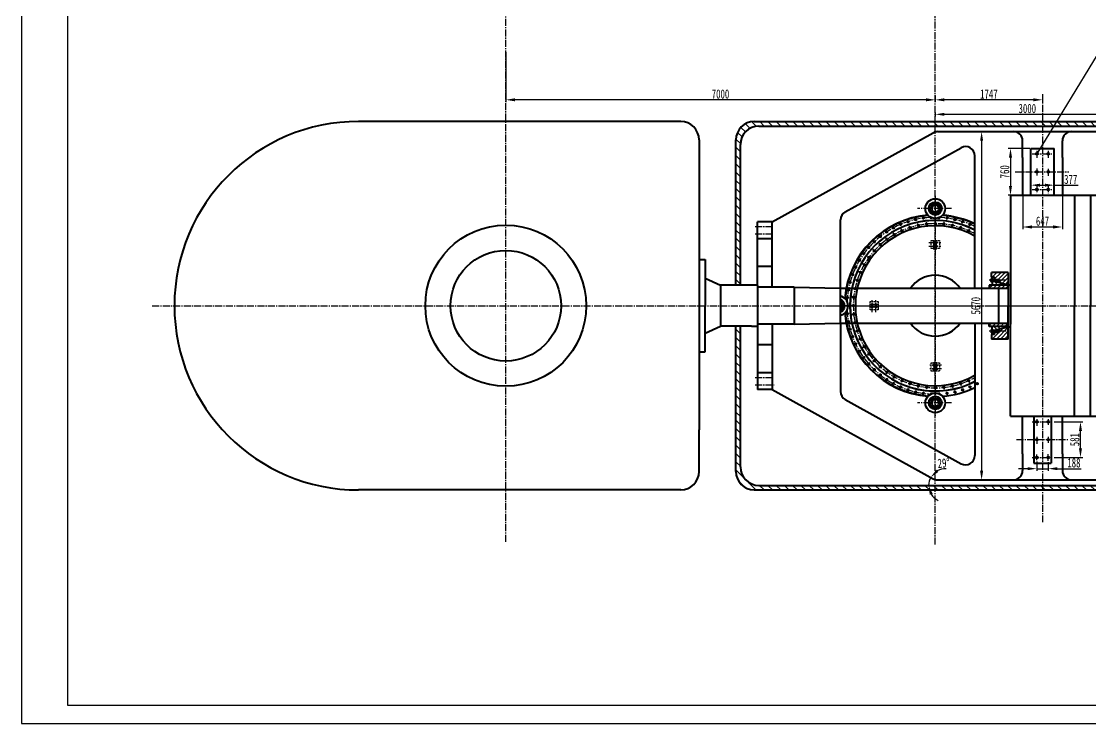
# Model space of a CAD drawing. Header units: millimetres. Extents: x 1593 to 2782, y 465 to 1306.
# Drawn here: x 1593 to 2173, y 465 to 847 of the extents above; entities that cross this region are included whole.
import ezdxf

# ---------------------------------------------------------------- set-up
doc = ezdxf.new("R2010")
doc.units = ezdxf.units.MM
doc.header["$LTSCALE"] = 0.2
doc.linetypes.add('CENTER2', pattern=[28.575, 19.05, -3.175, 3.175, -3.175])
doc.linetypes.add('HIDDEN2', pattern=[4.7625, 3.175, -1.5875])
for name, color, linetype in [('中心线', 1, 'CENTER2'), ('剖面线', 3, 'Continuous'), ('尺寸线', 4, 'Continuous'), ('细实线', 2, 'Continuous'), ('虚线', 6, 'HIDDEN2')]:
    doc.layers.add(name, color=color, linetype=linetype)
doc.layers.add('粗实线', color=7, linetype='Continuous', lineweight=40)
doc.styles.add('标准', font='', dxfattribs={"width": 0.7})
doc.styles.get('标准').set_extended_font_data('SimSun')
doc.dimstyles.new('30', dxfattribs={"dimtxt": 5, "dimasz": 5, "dimexe": 1.25, "dimexo": 0.625, "dimtad": 1, "dimdec": 0, "dimlfac": 30, "dimdsep": 46, "dimtxsty": '标准', "dimcen": 2.5, "dimadec": 0, "dimazin": 0, "dimtfac": 1, "dimtdec": 0, "dimtmove": 0, "dimatfit": 3, "dimfxl": 1, "dimarcsym": 0})

# ---------------------------------------------------------------- blocks, each defined once
blk = doc.blocks.new('*D10')
at = {"layer": 'Defpoints', "color": 0, "transparency": 16777216}
for p in [(1855.72, 830.45), (1855.72, 804), (2089.02, 804)]:
    blk.add_point(p, dxfattribs=at)
at = {"layer": '尺寸线', "color": 0, "lineweight": -2, "transparency": 16777216}
for p, q in [((1855.72, 829.83), (1855.72, 802.75)), ((2084.02, 804), (1860.72, 804)), ((2089.02, 804.63), (2089.02, 805.25))]:
    blk.add_line(p, q, dxfattribs=at)
at = {"layer": '尺寸线', "color": 0, "transparency": 16777216}
for points in [[(1860.72, 804.84), (1860.72, 803.17), (1855.72, 804)], [(2084.02, 804.84), (2084.02, 803.17), (2089.02, 804)]]:
    blk.add_solid(points, dxfattribs=at)
at = {"layer": '尺寸线', "color": 0, "transparency": 16777216, "insert": (1972.37, 807.13), "char_height": 5, "attachment_point": 5, "style": '标准'}
blk.add_mtext('7000', dxfattribs=at)
blk = doc.blocks.new('*D15')
at = {"layer": 'Defpoints', "color": 0, "transparency": 16777216}
for p in [(2141, 777.61), (2129.89, 752.25), (2141, 752.25)]:
    blk.add_point(p, dxfattribs=at)
at = {"layer": '尺寸线', "color": 0, "lineweight": -2, "transparency": 16777216}
for p, q in [((2140.37, 777.61), (2128.64, 777.61)), ((2129.89, 772.61), (2129.89, 757.25)), ((2140.37, 752.25), (2128.64, 752.25))]:
    blk.add_line(p, q, dxfattribs=at)
at = {"layer": '尺寸线', "color": 0, "transparency": 16777216}
for points in [[(2129.05, 772.61), (2130.72, 772.61), (2129.89, 777.61)], [(2129.05, 757.25), (2130.72, 757.25), (2129.89, 752.25)]]:
    blk.add_solid(points, dxfattribs=at)
at = {"layer": '尺寸线', "color": 0, "transparency": 16777216, "insert": (2126.76, 764.93), "char_height": 5, "attachment_point": 5, "rotation": 90, "style": '标准'}
blk.add_mtext('760', dxfattribs=at)
blk = doc.blocks.new('*D28')
at = {"layer": 'Defpoints', "color": 0, "transparency": 16777216}
for p in [(2089.02, 797.82), (2089.02, 796.12), (2189.02, 796.12)]:
    blk.add_point(p, dxfattribs=at)
at = {"layer": '尺寸线', "color": 0, "lineweight": -2, "transparency": 16777216}
for p, q in [((2089.02, 797.19), (2089.02, 794.87)), ((2184.02, 796.12), (2094.02, 796.12)), ((2189.02, 796.74), (2189.02, 797.37))]:
    blk.add_line(p, q, dxfattribs=at)
at = {"layer": '尺寸线', "color": 0, "transparency": 16777216}
for points in [[(2094.02, 796.95), (2094.02, 795.29), (2089.02, 796.12)], [(2184.02, 796.95), (2184.02, 795.29), (2189.02, 796.12)]]:
    blk.add_solid(points, dxfattribs=at)
at = {"layer": '尺寸线', "color": 0, "transparency": 16777216, "insert": (2139.02, 799.24), "char_height": 5, "attachment_point": 5, "style": '标准'}
blk.add_mtext('3000', dxfattribs=at)
blk = doc.blocks.new('*D35')
at = {"layer": 'Defpoints', "color": 0, "transparency": 16777216}
for p in [(2089.02, 807.01), (2089.02, 804), (2147.27, 804)]:
    blk.add_point(p, dxfattribs=at)
at = {"layer": '尺寸线', "color": 0, "lineweight": -2, "transparency": 16777216}
for p, q in [((2089.02, 806.39), (2089.02, 802.75)), ((2142.27, 804), (2094.02, 804)), ((2147.27, 803.38), (2147.27, 802.75))]:
    blk.add_line(p, q, dxfattribs=at)
at = {"layer": '尺寸线', "color": 0, "transparency": 16777216}
for points in [[(2094.02, 804.84), (2094.02, 803.17), (2089.02, 804)], [(2142.27, 804.84), (2142.27, 803.17), (2147.27, 804)]]:
    blk.add_solid(points, dxfattribs=at)
at = {"layer": '尺寸线', "color": 0, "transparency": 16777216, "insert": (2118.15, 807.13), "char_height": 5, "attachment_point": 5, "style": '标准'}
blk.add_mtext('1747', dxfattribs=at)
blk = doc.blocks.new('*D36')
at = {"layer": 'Defpoints', "color": 0, "transparency": 16777216}
for p in [(2116.24, 786.75), (2114.2, 597.75), (2116.24, 597.75)]:
    blk.add_point(p, dxfattribs=at)
at = {"layer": '尺寸线', "color": 0, "lineweight": -2, "transparency": 16777216}
for p, q in [((2115.61, 786.75), (2112.95, 786.75)), ((2114.2, 781.75), (2114.2, 602.75)), ((2115.61, 597.75), (2112.95, 597.75))]:
    blk.add_line(p, q, dxfattribs=at)
at = {"layer": '尺寸线', "color": 0, "transparency": 16777216}
for points in [[(2113.36, 781.75), (2115.03, 781.75), (2114.2, 786.75)], [(2113.36, 602.75), (2115.03, 602.75), (2114.2, 597.75)]]:
    blk.add_solid(points, dxfattribs=at)
at = {"layer": '尺寸线', "color": 0, "transparency": 16777216, "insert": (2111.07, 692.25), "char_height": 5, "attachment_point": 5, "rotation": 90, "style": '标准'}
blk.add_mtext('5670', dxfattribs=at)
blk = doc.blocks.new('*D39')
at = {"layer": 'Defpoints', "color": 0, "transparency": 16777216}
for p in [(2141, 757.68), (2153.55, 757.68), (2153.55, 757.68)]:
    blk.add_point(p, dxfattribs=at)
at = {"layer": '尺寸线', "color": 0, "lineweight": -2, "transparency": 16777216}
for p, q in [((2141, 758.31), (2141, 758.93)), ((2146, 757.68), (2148.55, 757.68)), ((2153.55, 758.31), (2153.55, 758.93)), ((2153.55, 757.68), (2166.68, 757.68))]:
    blk.add_line(p, q, dxfattribs=at)
at = {"layer": '尺寸线', "color": 0, "transparency": 16777216}
for points in [[(2146, 758.52), (2146, 756.85), (2141, 757.68)], [(2148.55, 758.52), (2148.55, 756.85), (2153.55, 757.68)]]:
    blk.add_solid(points, dxfattribs=at)
at = {"layer": '尺寸线', "color": 0, "transparency": 16777216, "insert": (2162.61, 760.81), "char_height": 5, "attachment_point": 5, "style": '标准'}
blk.add_mtext('377', dxfattribs=at)
blk = doc.blocks.new('*D40')
at = {"layer": 'Defpoints', "color": 0, "transparency": 16777216}
for p in [(2136.5, 752.25), (2158.05, 752.25), (2158.05, 734.99)]:
    blk.add_point(p, dxfattribs=at)
at = {"layer": '尺寸线', "color": 0, "lineweight": -2, "transparency": 16777216}
for p, q in [((2136.5, 751.63), (2136.5, 733.74)), ((2158.05, 751.63), (2158.05, 733.74)), ((2141.5, 734.99), (2153.05, 734.99))]:
    blk.add_line(p, q, dxfattribs=at)
at = {"layer": '尺寸线', "color": 0, "transparency": 16777216}
for points in [[(2141.5, 735.83), (2141.5, 734.16), (2136.5, 734.99)], [(2153.05, 735.83), (2153.05, 734.16), (2158.05, 734.99)]]:
    blk.add_solid(points, dxfattribs=at)
at = {"layer": '尺寸线', "color": 0, "transparency": 16777216, "insert": (2147.27, 738.12), "char_height": 5, "attachment_point": 5, "style": '标准'}
blk.add_mtext('647', dxfattribs=at)
blk = doc.blocks.new('*D51')
at = {"layer": 'Defpoints', "color": 0, "transparency": 16777216}
for p in [(2144.15, 608.36), (2150.4, 608.07), (2150.4, 603.83)]:
    blk.add_point(p, dxfattribs=at)
at = {"layer": '尺寸线', "color": 0, "lineweight": -2, "transparency": 16777216}
for p, q in [((2144.15, 607.73), (2144.15, 602.58)), ((2150.4, 607.44), (2150.4, 602.58)), ((2139.15, 603.83), (2134.15, 603.83)), ((2144.15, 603.83), (2150.4, 603.83)), ((2155.4, 603.83), (2168.26, 603.83))]:
    blk.add_line(p, q, dxfattribs=at)
at = {"layer": '尺寸线', "color": 0, "transparency": 16777216}
for points in [[(2139.15, 604.67), (2139.15, 603), (2144.15, 603.83)], [(2155.4, 604.67), (2155.4, 603), (2150.4, 603.83)]]:
    blk.add_solid(points, dxfattribs=at)
at = {"layer": '尺寸线', "color": 0, "transparency": 16777216, "insert": (2164.33, 606.96), "char_height": 5, "attachment_point": 5, "style": '标准'}
blk.add_mtext('188', dxfattribs=at)
blk = doc.blocks.new('*D52')
at = {"layer": 'Defpoints', "color": 0, "transparency": 16777216}
for p in [(2153, 629.25), (2167.9, 629.25), (2153, 609.89)]:
    blk.add_point(p, dxfattribs=at)
at = {"layer": '尺寸线', "color": 0, "lineweight": -2, "transparency": 16777216}
for p, q in [((2153.63, 629.25), (2169.15, 629.25)), ((2167.9, 614.89), (2167.9, 624.25)), ((2153.63, 609.89), (2169.15, 609.89))]:
    blk.add_line(p, q, dxfattribs=at)
at = {"layer": '尺寸线', "color": 0, "transparency": 16777216}
for points in [[(2167.07, 624.25), (2168.73, 624.25), (2167.9, 629.25)], [(2167.07, 614.89), (2168.73, 614.89), (2167.9, 609.89)]]:
    blk.add_solid(points, dxfattribs=at)
at = {"layer": '尺寸线', "color": 0, "transparency": 16777216, "insert": (2164.78, 619.57), "char_height": 5, "attachment_point": 5, "rotation": 90, "style": '标准'}
blk.add_mtext('581', dxfattribs=at)
blk = doc.blocks.new('*D53')
at = {"layer": 'Defpoints', "color": 0, "transparency": 16777216}
for p in [(2000.39, 646.73), (2087.9, 598.38), (1993.22, 594.75), (2085.56, 596.27), (2469.88, 594.75)]:
    blk.add_point(p, dxfattribs=at)
at = {"layer": '尺寸线', "color": 0, "lineweight": -2, "transparency": 16777216}
for start, end in [(151.07619, 180), (86.73867, 118.90743), (212.16876, 244.33752)]:
    blk.add_arc((2094.45, 594.75), 9.02, start, end, dxfattribs=at)
at = {"layer": '尺寸线', "color": 0, "transparency": 16777216}
for points in [[(2090.68, 602.06), (2089.5, 603.24), (2086.56, 599.12)], [(2086.02, 589.72), (2087.62, 590.18), (2085.43, 594.75)]]:
    blk.add_solid(points, dxfattribs=at)
at = {"layer": '尺寸线', "color": 0, "transparency": 16777216, "insert": (2093.58, 606.87), "char_height": 5, "attachment_point": 5, "rotation": 4.14271, "style": '标准'}
blk.add_mtext('29°', dxfattribs=at)

msp = doc.modelspace()

# ---------------------------------------------------------------- hatches: boundary and pattern name
at = {"layer": '剖面线'}
h = msp.add_hatch(dxfattribs=at)
h.set_pattern_fill('ANSI31', angle=90)
h.set_pattern_definition([(135, (-33.8862, 0), (-2.245064, -2.245064), [])])
h.paths.add_polyline_path([(1983.225, 604.755), (1983.225, 681.154), (1980.725, 681.154), (1980.725, 602.255, 0.4142136), (1990.725, 592.255), (2472.382, 592.255, 0.4142136), (2482.382, 602.255), (2482.382, 782.255, 0.4142136), (2472.382, 792.255), (1990.725, 792.255, 0.4142136), (1980.725, 782.255), (1980.725, 703.355), (1983.225, 703.355), (1983.225, 779.755, -0.4142136), (1993.225, 789.755), (2469.882, 789.755, -0.4142136), (2479.882, 779.755), (2479.882, 604.755, -0.4142136), (2469.882, 594.755), (1993.225, 594.755, -0.4142136)])
h = msp.add_hatch(dxfattribs=at)
h.set_pattern_fill('ANSI31', scale=0.5)
h.paths.add_polyline_path([(2128.687, 676.701), (2128.687, 680.839), (2121.244, 679.012), (2121.244, 678.969), (2123.671, 678.969), (2123.825, 678.814), (2123.825, 678.091), (2123.671, 677.936), (2121.287, 677.936), (2121.287, 676.698), (2119.523, 676.698), (2119.523, 674.15), (2128.687, 674.15)])
h.paths.add_polyline_path([(2128.687, 682.755), (2118.233, 682.755), (2118.233, 681.034), (2128.687, 681.034)])
h.paths.add_polyline_path([(2128.687, 707.808), (2128.687, 710.359), (2128.235, 710.359), (2119.523, 710.359), (2119.523, 707.811), (2121.287, 707.811), (2121.287, 706.573), (2123.671, 706.573), (2123.825, 706.418), (2123.825, 705.695), (2123.671, 705.54), (2121.244, 705.54), (2121.244, 705.497), (2128.687, 703.67)])
h.paths.add_polyline_path([(2128.687, 703.475), (2118.233, 703.475), (2118.233, 701.755), (2128.687, 701.755)])
h = msp.add_hatch(dxfattribs=at)
h.set_pattern_fill('ANSI31', scale=0.5, angle=90)
h.paths.add_polyline_path([(2121.244, 705.497), (2119.954, 705.497), (2119.954, 705.162), (2119.954, 703.475), (2128.687, 703.475), (2128.687, 703.67)])
h.paths.add_polyline_path([(2128.687, 680.839), (2128.687, 681.034), (2119.954, 681.034), (2119.954, 679.012), (2121.244, 679.012)])

# ---------------------------------------------------------------- linework, layer by layer
at = {"color": 7}
for p, q in [((1617.597, 1296.483), (1617.597, 475.483)), ((1617.597, 475.483), (2771.597, 475.483)), ((1592.597, 465.483), (2781.597, 465.483))]:
    msp.add_line(p, q, dxfattribs=at)
at = {"layer": '中心线', "color": 7}
for p, q in [((1855.725, 564.111), (1855.725, 1260.98)), ((2089.025, 562.637), (2089.025, 1176.125)), ((2147.272, 807.015), (2147.272, 574.884)), ((2141.605, 774.614), (2153.003, 774.614)), ((2144.147, 776.398), (2144.147, 771.985)), ((2150.397, 776.277), (2150.397, 772.197)), ((2144.147, 766.718), (2144.147, 762.305)), ((2132.334, 764.934), (2161.609, 764.934)), ((2150.397, 766.597), (2150.397, 762.517)), ((2141.605, 755.255), (2153.003, 755.255)), ((2144.147, 757.768), (2144.147, 753.275)), ((2150.397, 757.901), (2150.397, 753.408)), ((2089.025, 751.813), (2089.025, 631.768)), ((2097.787, 744.98), (2079.377, 744.98)), ((2074.44, 737.144), (2073.949, 738.652)), ((2078.522, 738.27), (2078.169, 739.817)), ((2082.689, 739.027), (2082.476, 740.598)), ((2086.907, 739.406), (2086.876, 740.098)), ((2089.025, 735.902), (2089.025, 737.86)), ((2091.142, 739.406), (2091.174, 740.098)), ((2095.361, 739.027), (2095.573, 740.598)), ((2099.528, 738.27), (2099.881, 739.817)), ((2103.61, 737.144), (2104.1, 738.652)), ((1991.135, 735.206), (2000.991, 735.206)), ((2063.023, 731.646), (2062.149, 732.969)), ((2066.659, 733.818), (2065.907, 735.215)), ((2070.474, 735.656), (2069.851, 737.114)), ((2071.272, 732.129), (2070.476, 733.917)), ((2075.537, 733.766), (2074.932, 735.627)), ((2079.95, 734.949), (2079.543, 736.863)), ((2084.462, 735.663), (2084.258, 737.61)), ((2093.587, 735.663), (2093.792, 737.61)), ((2098.1, 734.949), (2098.507, 736.863)), ((2102.513, 733.766), (2103.118, 735.627)), ((2106.778, 732.129), (2107.574, 733.917)), ((2107.575, 735.656), (2108.199, 737.114)), ((1991.176, 731.206), (2001.234, 731.206)), ((2056.407, 726.37), (2055.311, 727.516)), ((2059.819, 724.691), (2058.509, 726.146)), ((2059.597, 729.156), (2058.608, 730.396)), ((2063.369, 727.566), (2062.219, 729.15)), ((2067.201, 730.055), (2066.222, 731.75)), ((2085.605, 726.557), (2092.054, 726.557)), ((2088.325, 722.826), (2088.325, 728.133)), ((2089.725, 722.826), (2089.725, 728.133)), ((2050.84, 719.998), (2049.557, 720.93)), ((2053.48, 723.309), (2052.286, 724.352)), ((2056.588, 721.461), (2055.134, 722.77)), ((2085.605, 724.557), (2092.054, 724.557)), ((2048.507, 716.463), (2047.145, 717.276)), ((2051.225, 714.079), (2049.53, 715.057)), ((2053.713, 717.91), (2052.13, 719.06)), ((2044.835, 708.839), (2043.35, 709.396)), ((2046.5, 712.733), (2045.071, 713.422)), ((2049.15, 710.008), (2047.363, 710.804)), ((2043.527, 704.811), (2041.998, 705.233)), ((2047.513, 705.742), (2045.652, 706.347)), ((2127.532, 706.057), (2118.264, 706.057)), ((2042.584, 700.682), (2041.024, 700.965)), ((2045.616, 696.817), (2043.67, 697.022)), ((2046.331, 701.329), (2044.416, 701.736)), ((1663.648, 692.255), (2106.16, 692.255)), ((2031.674, 692.255), (2148.499, 692.255)), ((2041.826, 692.255), (2040.24, 692.255)), ((2042.016, 696.485), (2040.436, 696.628)), ((2045.377, 692.255), (2043.42, 692.255)), ((2058.453, 692.955), (2053.146, 692.955)), ((2058.453, 691.555), (2053.146, 691.555)), ((2054.722, 688.835), (2054.722, 695.284)), ((2056.722, 688.835), (2056.722, 695.284)), ((2116.629, 692.255), (2491.307, 692.255)), ((2042.016, 688.024), (2040.436, 687.881)), ((2045.616, 687.692), (2043.67, 687.488)), ((2042.584, 683.827), (2041.024, 683.544)), ((2043.527, 679.698), (2041.998, 679.276)), ((2046.331, 683.18), (2044.416, 682.773)), ((2044.835, 675.67), (2043.35, 675.113)), ((2047.513, 678.767), (2045.652, 678.162)), ((2049.15, 674.501), (2047.363, 673.705)), ((2127.532, 678.452), (2118.264, 678.452)), ((2046.5, 671.776), (2045.071, 671.087)), ((2048.507, 668.046), (2047.145, 667.233)), ((2051.225, 670.431), (2049.53, 669.452)), ((2050.84, 664.512), (2049.557, 663.579)), ((2053.713, 666.599), (2052.13, 665.449)), ((2056.588, 663.048), (2055.134, 661.739)), ((2053.48, 661.2), (2052.286, 660.157)), ((2056.407, 658.139), (2055.311, 656.993)), ((2059.819, 659.818), (2058.509, 658.363)), ((2063.369, 656.943), (2062.219, 655.359)), ((2092.445, 659.952), (2085.996, 659.952)), ((2092.445, 657.952), (2085.996, 657.952)), ((2088.325, 661.683), (2088.325, 656.376)), ((2089.725, 661.683), (2089.725, 656.376)), ((1991.176, 653.303), (2001.234, 653.303)), ((2059.597, 655.353), (2058.608, 654.113)), ((2063.023, 652.863), (2062.149, 651.54)), ((2066.659, 650.691), (2065.907, 649.295)), ((2067.201, 654.454), (2066.222, 652.759)), ((2071.272, 652.38), (2070.476, 650.592)), ((2075.537, 650.743), (2074.932, 648.882)), ((2102.513, 650.743), (2103.118, 648.882)), ((2106.778, 652.38), (2107.574, 650.592)), ((2111.391, 650.691), (2112.143, 649.295)), ((1991.135, 649.303), (2001.502, 649.303)), ((2070.474, 648.854), (2069.851, 647.395)), ((2074.44, 647.365), (2073.949, 645.857)), ((2078.522, 646.239), (2078.169, 644.693)), ((2079.95, 649.56), (2079.543, 647.646)), ((2082.689, 645.482), (2082.476, 643.911)), ((2084.462, 648.846), (2084.258, 646.899)), ((2086.907, 645.103), (2086.876, 644.411)), ((2089.025, 648.607), (2089.025, 646.65)), ((2091.142, 645.103), (2091.174, 644.411)), ((2093.587, 648.846), (2093.792, 646.899)), ((2095.361, 645.482), (2095.573, 643.911)), ((2098.1, 649.56), (2098.507, 647.646)), ((2099.528, 646.239), (2099.881, 644.693)), ((2103.61, 647.365), (2104.1, 645.857)), ((2107.575, 648.854), (2108.199, 647.395)), ((2097.787, 639.529), (2079.377, 639.529)), ((2141.605, 629.255), (2153.003, 629.255)), ((2144.147, 630.766), (2144.147, 627.055)), ((2150.397, 630.72), (2150.397, 627.565)), ((2133.143, 619.575), (2161.709, 619.575)), ((2144.147, 621.086), (2144.147, 617.375)), ((2150.397, 621.04), (2150.397, 617.885)), ((2141.605, 609.895), (2153.003, 609.895)), ((2144.147, 608.358), (2144.147, 611.602)), ((2150.397, 608.066), (2150.397, 611.689))]:
    msp.add_line(p, q, dxfattribs=at)
for radius, start, end in [(48, 92.817117, 177.182883), (48, 63.389902, 87.182883), (44.548, 61.14326, 298.85674), (48, 182.817117, 267.182883)]:
    msp.add_arc((2089.025, 692.255), radius, start, end, dxfattribs=at)
at = {"layer": '尺寸线', "color": 7}
msp.add_line((2205.058, 874.689), (2144.147, 774.614), dxfattribs=at)
at = {"layer": '粗实线', "color": 7}
for p, q in [((1950.725, 792.255), (1775.725, 792.255)), ((1990.725, 792.255), (2472.382, 792.255)), ((1993.225, 789.755), (2469.882, 789.755)), ((2000.388, 737.776), (2087.896, 786.131)), ((2090.314, 786.755), (2131.497, 786.755)), ((2131.497, 786.755), (2163.047, 786.755)), ((2163.047, 786.755), (2184.025, 786.755)), ((1960.725, 782.255), (1960.725, 624.955)), ((1980.725, 703.355), (1980.725, 782.255)), ((1983.225, 703.355), (1983.225, 779.755)), ((2136.497, 772.614), (2136.497, 781.755)), ((2158.047, 772.614), (2158.047, 781.755)), ((2040.107, 743.181), (2103.107, 777.993)), ((2110.525, 701.755), (2110.525, 773.617)), ((2136.497, 772.614), (2136.497, 752.255)), ((2140.997, 752.255), (2140.997, 777.614)), ((2140.997, 777.614), (2153.547, 777.614)), ((2153.547, 752.255), (2153.547, 777.614)), ((2158.047, 772.614), (2158.047, 752.255)), ((2129.849, 752.255), (2129.849, 692.255)), ((2129.849, 752.255), (2196.639, 752.255)), ((2164.696, 752.255), (2164.696, 692.255)), ((2173.408, 752.255), (2173.408, 692.255)), ((2088.825, 748.268), (2088.825, 747.573)), ((2089.225, 748.268), (2088.825, 748.268)), ((2089.225, 748.268), (2089.225, 747.573)), ((1992.387, 703.355), (1992.387, 737.776)), ((2000.388, 737.776), (1992.387, 737.776)), ((2000.388, 702.255), (2000.388, 737.776)), ((2037.525, 701.755), (2037.525, 738.805)), ((2129.849, 735.767), (2129.849, 682.334)), ((2000.388, 728.636), (1992.387, 728.636)), ((1960.725, 717.317), (1964.05, 717.317)), ((1964.05, 717.317), (1964.05, 692.255)), ((2000.388, 713.555), (1992.387, 713.555)), ((2128.687, 710.359), (2119.523, 710.359)), ((2119.523, 707.811), (2119.523, 710.359)), ((2128.235, 710.359), (2128.687, 710.359)), ((2128.687, 710.359), (2128.687, 708.24)), ((2128.687, 710.359), (2128.687, 707.808)), ((2128.687, 710.359), (2128.687, 707.808)), ((1964.05, 707.192), (1972.387, 703.355)), ((1992.387, 703.355), (1972.384, 703.355)), ((1972.384, 703.355), (1972.384, 681.154)), ((1992.387, 703.255), (1992.387, 681.154)), ((2128.687, 703.475), (2118.233, 703.475)), ((2118.233, 703.475), (2118.233, 701.755)), ((2119.308, 705.386), (2119.308, 706.727)), ((2119.954, 706.951), (2119.471, 706.951)), ((2119.954, 706.504), (2119.471, 706.504)), ((2119.954, 705.61), (2119.471, 705.61)), ((2119.954, 705.162), (2119.471, 705.162)), ((2121.287, 707.811), (2119.523, 707.811)), ((2119.954, 707.811), (2119.954, 703.475)), ((2119.954, 705.162), (2119.954, 706.951)), ((2119.954, 706.616), (2121.244, 706.616)), ((2119.954, 706.573), (2123.671, 706.573)), ((2119.954, 705.54), (2123.671, 705.54)), ((2119.954, 705.497), (2121.244, 705.497)), ((2121.244, 707.811), (2121.244, 706.573)), ((2121.244, 705.497), (2121.244, 706.573)), ((2121.244, 705.497), (2128.687, 703.67)), ((2121.287, 707.811), (2121.287, 706.573)), ((2123.825, 706.418), (2123.671, 706.573)), ((2123.671, 705.54), (2123.671, 706.573)), ((2123.671, 705.54), (2123.825, 705.695)), ((2123.825, 705.695), (2123.825, 706.418)), ((2128.687, 707.808), (2128.687, 692.255)), ((2128.687, 703.67), (2129.849, 703.668)), ((2012.387, 702.255), (1992.387, 702.255)), ((2012.387, 702.255), (2012.387, 682.255)), ((2012.387, 702.255), (2037.387, 701.755)), ((2037.387, 701.755), (2037.387, 682.755)), ((2037.387, 701.755), (2118.233, 701.755)), ((2118.233, 701.755), (2128.687, 701.755)), ((2123.46, 701.755), (2123.46, 682.755)), ((1964.05, 667.192), (1964.05, 692.255)), ((2128.687, 676.701), (2128.687, 692.255)), ((2129.849, 632.255), (2129.849, 692.255)), ((2164.696, 632.255), (2164.696, 692.255)), ((2173.408, 632.255), (2173.408, 692.255)), ((1964.05, 677.317), (1972.387, 681.154)), ((1989.213, 681.154), (1972.384, 681.154)), ((1980.725, 602.255), (1980.725, 681.154)), ((1983.225, 604.755), (1983.225, 681.154)), ((1989.213, 681.154), (1992.387, 681.154)), ((2012.387, 682.255), (1992.387, 682.255)), ((1992.387, 681.154), (1992.387, 646.733)), ((2000.388, 682.255), (2000.388, 646.733)), ((2012.387, 682.255), (2037.387, 682.755)), ((2037.387, 682.755), (2118.233, 682.755)), ((2037.525, 682.755), (2037.525, 645.704)), ((2110.525, 682.755), (2110.525, 610.892)), ((2118.233, 681.034), (2118.233, 682.755)), ((2118.233, 682.755), (2128.687, 682.755)), ((2128.687, 681.034), (2118.233, 681.034)), ((2119.954, 676.698), (2119.954, 681.034)), ((2121.244, 679.012), (2128.687, 680.839)), ((2128.687, 680.839), (2129.849, 680.841)), ((2119.308, 679.123), (2119.308, 677.782)), ((2119.954, 679.347), (2119.471, 679.347)), ((2119.954, 678.899), (2119.471, 678.899)), ((2119.954, 678.005), (2119.471, 678.005)), ((2119.954, 677.558), (2119.471, 677.558)), ((2119.523, 676.698), (2119.523, 674.15)), ((2121.287, 676.698), (2119.523, 676.698)), ((2128.687, 674.15), (2119.523, 674.15)), ((2119.954, 679.347), (2119.954, 677.558)), ((2119.954, 679.012), (2121.244, 679.012)), ((2119.954, 678.969), (2123.671, 678.969)), ((2119.954, 677.936), (2123.671, 677.936)), ((2119.954, 677.893), (2121.244, 677.893)), ((2121.244, 679.012), (2121.244, 677.936)), ((2121.244, 676.698), (2121.244, 677.936)), ((2121.287, 676.698), (2121.287, 677.936)), ((2123.671, 678.969), (2123.825, 678.814)), ((2123.671, 678.969), (2123.671, 677.936)), ((2123.825, 678.091), (2123.671, 677.936)), ((2123.825, 678.814), (2123.825, 678.091)), ((2128.687, 674.15), (2128.687, 676.701)), ((2128.687, 674.15), (2128.687, 676.701)), ((2128.687, 674.15), (2128.687, 676.269)), ((2000.388, 670.955), (1992.387, 670.955)), ((1960.725, 667.192), (1964.05, 667.192)), ((2000.388, 655.873), (1992.387, 655.873)), ((2000.388, 646.733), (1992.387, 646.733)), ((2000.388, 646.733), (2087.896, 598.378)), ((2040.107, 641.328), (2103.107, 606.516)), ((2088.825, 636.242), (2088.825, 636.936)), ((2089.225, 636.242), (2088.825, 636.242)), ((2089.225, 636.242), (2089.225, 636.936)), ((2129.849, 632.255), (2196.639, 632.255)), ((2136.497, 611.895), (2136.497, 632.255)), ((2142.497, 632.255), (2142.497, 606.895)), ((2152.047, 632.255), (2152.047, 606.895)), ((2158.047, 611.895), (2158.047, 632.255)), ((1960.725, 602.255), (1960.725, 624.955)), ((2136.497, 611.895), (2136.497, 602.755)), ((2158.047, 611.895), (2158.047, 602.755)), ((2142.497, 606.895), (2152.047, 606.895)), ((1993.225, 594.755), (2469.882, 594.755)), ((2090.314, 597.755), (2129.025, 597.755)), ((2129.025, 597.755), (2466.882, 597.755)), ((2131.497, 597.755), (2163.047, 597.755)), ((1950.725, 592.255), (1775.725, 592.255)), ((1990.725, 592.255), (2472.382, 592.255))]:
    msp.add_line(p, q, dxfattribs=at)
for centre, radius in [((2144.147, 774.614), 0.5), ((2150.397, 774.614), 0.5), ((2144.147, 764.934), 0.5), ((2150.397, 764.934), 0.5), ((2144.147, 755.255), 0.5), ((2150.397, 755.255), 0.5), ((2089.025, 744.98), 5.333), ((2089.025, 744.98), 3.559), ((2089.025, 744.98), 2.601), ((2089.025, 744.98), 1.925), ((2074.192, 737.905), 0.4), ((2078.344, 739.051), 0.4), ((2082.582, 739.82), 0.4), ((2095.468, 739.82), 0.4), ((2099.706, 739.051), 0.4), ((2103.858, 737.905), 0.4), ((1855.725, 692.255), 43.7), ((2062.582, 732.314), 0.4), ((2066.279, 734.523), 0.4), ((2070.16, 736.392), 0.4), ((2070.905, 732.952), 0.4), ((2075.259, 734.623), 0.4), ((2079.763, 735.829), 0.4), ((2084.368, 736.559), 0.4), ((2089.025, 736.803), 0.4), ((2093.681, 736.559), 0.4), ((2098.287, 735.829), 0.4), ((2102.791, 734.623), 0.4), ((2107.144, 732.952), 0.4), ((2107.89, 736.392), 0.4), ((2055.854, 726.949), 0.4), ((2059.097, 729.782), 0.4), ((2062.84, 728.295), 0.4), ((2066.751, 730.835), 0.4), ((2088.325, 726.557), 0.32), ((2089.725, 726.557), 0.32), ((1855.725, 692.255), 30), ((2050.192, 720.468), 0.4), ((2052.877, 723.836), 0.4), ((2055.919, 722.063), 0.4), ((2059.216, 725.36), 0.4), ((2088.325, 724.557), 0.32), ((2089.725, 724.557), 0.32), ((2047.819, 716.874), 0.4), ((2050.445, 714.529), 0.4), ((2052.984, 718.439), 0.4), ((2044.086, 709.121), 0.4), ((2045.778, 713.081), 0.4), ((2048.328, 710.374), 0.4), ((2042.755, 705.024), 0.4), ((2046.657, 706.021), 0.4), ((2041.796, 700.825), 0.4), ((2044.721, 696.911), 0.4), ((2045.45, 701.517), 0.4), ((2041.218, 696.557), 0.4), ((2044.476, 692.255), 0.4), ((2054.722, 692.955), 0.32), ((2054.722, 691.555), 0.32), ((2056.722, 692.955), 0.32), ((2056.722, 691.555), 0.32), ((2041.218, 687.952), 0.4), ((2044.721, 687.598), 0.4), ((2041.796, 683.684), 0.4), ((2042.755, 679.485), 0.4), ((2045.45, 682.992), 0.4), ((2044.086, 675.389), 0.4), ((2046.657, 678.488), 0.4), ((2048.328, 674.135), 0.4), ((2045.778, 671.428), 0.4), ((2047.819, 667.635), 0.4), ((2050.445, 669.98), 0.4), ((2050.192, 664.041), 0.4), ((2052.984, 666.07), 0.4), ((2055.919, 662.446), 0.4), ((2052.877, 660.673), 0.4), ((2055.854, 657.56), 0.4), ((2059.216, 659.149), 0.4), ((2062.84, 656.214), 0.4), ((2088.325, 659.952), 0.32), ((2088.325, 657.952), 0.32), ((2089.725, 659.952), 0.32), ((2089.725, 657.952), 0.32), ((2059.097, 654.727), 0.4), ((2062.582, 652.195), 0.4), ((2066.751, 653.674), 0.4), ((2070.905, 651.558), 0.4), ((2107.144, 651.558), 0.4), ((2066.279, 649.986), 0.4), ((2070.16, 648.117), 0.4), ((2074.192, 646.604), 0.4), ((2075.259, 649.886), 0.4), ((2078.344, 645.458), 0.4), ((2079.763, 648.68), 0.4), ((2082.582, 644.689), 0.4), ((2089.025, 639.529), 5.333), ((2084.368, 647.95), 0.4), ((2089.025, 647.706), 0.4), ((2093.681, 647.95), 0.4), ((2095.468, 644.689), 0.4), ((2098.287, 648.68), 0.4), ((2099.706, 645.458), 0.4), ((2102.791, 649.886), 0.4), ((2103.858, 646.604), 0.4), ((2107.89, 648.117), 0.4), ((2111.771, 649.986), 0.4), ((2089.025, 639.529), 3.559), ((2089.025, 639.529), 2.601), ((2089.025, 639.529), 1.925), ((2144.147, 629.255), 0.5), ((2150.397, 629.255), 0.5), ((2144.147, 619.575), 0.5), ((2150.397, 619.575), 0.5), ((2144.147, 609.895), 0.5), ((2150.397, 609.895), 0.5)]:
    msp.add_circle(centre, radius, dxfattribs=at)
for centre, radius, start, end in [((1775.725, 692.255), 100, 90, 270), ((1950.725, 782.255), 10, 360, 90), ((1990.725, 782.255), 10, 90, 180), ((1993.225, 779.755), 10, 90, 180), ((2090.314, 781.755), 5, 90, 118.923809), ((2131.497, 781.755), 5, 0, 90), ((2163.047, 781.755), 5, 90, 180), ((2105.525, 773.617), 5, 0, 118.923809), ((2042.525, 738.805), 5, 118.923809, 180), ((2089.025, 692.255), 49.304, 94.599324, 175.400676), ((2089.025, 692.255), 49.138, 94.443419, 175.556581), ((2089.025, 692.255), 46.325, 62.347359, 297.652641), ((2089.025, 692.255), 46.281, 62.318582, 297.681418), ((2086.871, 740.206), 0.4, 167.567505, 323.868768), ((2091.178, 740.206), 0.4, 216.131232, 12.432495), ((2089.025, 692.255), 49.138, 64.052581, 85.556581), ((2089.025, 692.255), 49.304, 64.146788, 85.400676), ((2089.025, 692.255), 43.415, 60.315749, 299.684251), ((2089.025, 692.255), 16.5, 35.152703, 144.847297), ((2119.543, 706.727), 0.235, 107.895223, 252.104777), ((2120.004, 706.057), 0.696, 140, 220), ((2119.543, 705.386), 0.235, 107.895223, 252.104777), ((2036.3, 692.255), 5.333, 281.767624, 78.232376), ((2036.3, 692.255), 3.559, 287.7978, 72.2022), ((2036.3, 692.255), 2.601, 294.715373, 65.284627), ((2036.3, 692.255), 1.925, 304.400849, 55.599151), ((2089.025, 692.255), 49.304, 184.599324, 265.400676), ((2089.025, 692.255), 49.138, 184.443419, 265.556581), ((2089.025, 692.255), 16.5, 215.152703, 324.847297), ((2119.543, 679.123), 0.235, 107.895223, 252.104777), ((2120.004, 678.452), 0.696, 140, 220), ((2119.543, 677.782), 0.235, 107.895223, 252.104777), ((2042.525, 645.704), 5, 180, 241.076191), ((2086.871, 644.303), 0.4, 36.131232, 192.432495), ((2091.178, 644.303), 0.4, 347.567505, 143.868768), ((2089.025, 692.255), 49.304, 274.599324, 295.853212), ((2105.525, 610.892), 5, 241.076191, 0), ((1993.225, 604.755), 10, 180, 270), ((1950.725, 602.255), 10, 270, 360), ((1990.725, 602.255), 10, 180, 270), ((2090.314, 602.755), 5, 241.076191, 270), ((2131.497, 602.755), 5, 270, 0), ((2163.047, 602.755), 5, 180, 270)]:
    msp.add_arc(centre, radius, start, end, dxfattribs=at)
at = {"layer": '细实线', "color": 7}
for p, q in [((1592.597, 1306.483), (1592.597, 465.483)), ((2121.244, 706.495), (2123.748, 706.495)), ((2121.244, 705.618), (2123.748, 705.618)), ((2121.244, 678.891), (2123.748, 678.891)), ((2121.244, 678.014), (2123.748, 678.014))]:
    msp.add_line(p, q, dxfattribs=at)
at = {"layer": '虚线', "color": 7}
for p, q in [((2086.796, 723.228), (2086.796, 727.686)), ((2086.796, 727.686), (2091.254, 727.686)), ((2091.254, 727.686), (2091.254, 723.228)), ((2091.254, 723.228), (2086.796, 723.228)), ((2053.593, 690.025), (2053.593, 694.484)), ((2053.593, 694.484), (2058.052, 694.484)), ((2058.052, 694.484), (2058.052, 690.025)), ((2058.052, 690.025), (2053.593, 690.025)), ((2086.796, 661.281), (2091.254, 661.281)), ((2086.796, 656.823), (2086.796, 661.281)), ((2091.254, 656.823), (2086.796, 656.823)), ((2091.254, 661.281), (2091.254, 656.823))]:
    msp.add_line(p, q, dxfattribs=at)

# ---------------------------------------------------------------- dimensions: what is measured, and where the dimension line sits
at = {"layer": '尺寸线', "color": 7}
dim = msp.add_linear_dim(base=(1855.725, 804.003), p1=(2089.025, 804.003), p2=(1855.725, 830.454), text='7000', dimstyle='30', dxfattribs=at)
dim.commit()
dim.dimension.update_dxf_attribs({"geometry": '*D10', "text_midpoint": (1972.375, 807.128)})
for base, p1, p2, picture, middle in [((2089.025, 804.003), (2147.272, 804.003), (2089.025, 807.015), '*D35', (2118.149, 807.128)), ((2089.025, 796.119), (2189.025, 796.119), (2089.025, 797.816), '*D28', (2139.025, 799.244)), ((2158.0474, 734.9938), (2136.4971, 752.2545), (2158.0474, 752.2545), '*D40', (2147.2722, 738.1188)), ((2150.3974, 603.8345), (2144.1471, 608.3584), (2150.3974, 608.0662), '*D51', (2164.3279, 606.9595))]:
    dim = msp.add_linear_dim(base=base, p1=p1, p2=p2, dimstyle='30', dxfattribs=at)
    dim.commit()
    dim.dimension.update_dxf_attribs({"geometry": picture, "text_midpoint": middle})
dim = msp.add_linear_dim(base=(2114.195, 597.755), p1=(2116.238, 786.755), p2=(2116.238, 597.755), angle=90, dimstyle='30', dxfattribs=at)
dim.commit()
dim.dimension.update_dxf_attribs({"geometry": '*D36', "text_midpoint": (2114.195, 692.255), "dimtype": 160})
dim = msp.add_linear_dim(base=(2129.886, 752.255), p1=(2140.997, 777.614), p2=(2140.997, 752.255), angle=90, text='760', dimstyle='30', dxfattribs=at)
dim.commit()
dim.dimension.update_dxf_attribs({"geometry": '*D15', "text_midpoint": (2126.761, 764.934)})
dim = msp.add_linear_dim(base=(2153.5474, 757.6843), p1=(2140.9971, 757.6843), p2=(2153.5474, 757.6843), dimstyle='30', dxfattribs=at)
dim.commit()
dim.dimension.update_dxf_attribs({"geometry": '*D39', "text_midpoint": (2162.614, 757.6843), "dimtype": 160})
dim = msp.add_angular_dim_2l(base=(2085.558, 596.266), line1=((1993.225, 594.755), (2469.882, 594.755)), line2=((2000.388, 646.733), (2087.896, 598.378)), dimstyle='30', dxfattribs=at)
dim.commit()
dim.dimension.update_dxf_attribs({"geometry": '*D53', "text_midpoint": (2093.802, 603.755), "dimtype": 162})
dim = msp.add_linear_dim(base=(2167.9, 629.255), p1=(2153.003, 609.895), p2=(2153.003, 629.255), angle=90, dimstyle='30', dxfattribs=at)
dim.commit()
dim.dimension.update_dxf_attribs({"geometry": '*D52', "text_midpoint": (2164.775, 619.575)})

doc.saveas('drawing.dxf')
